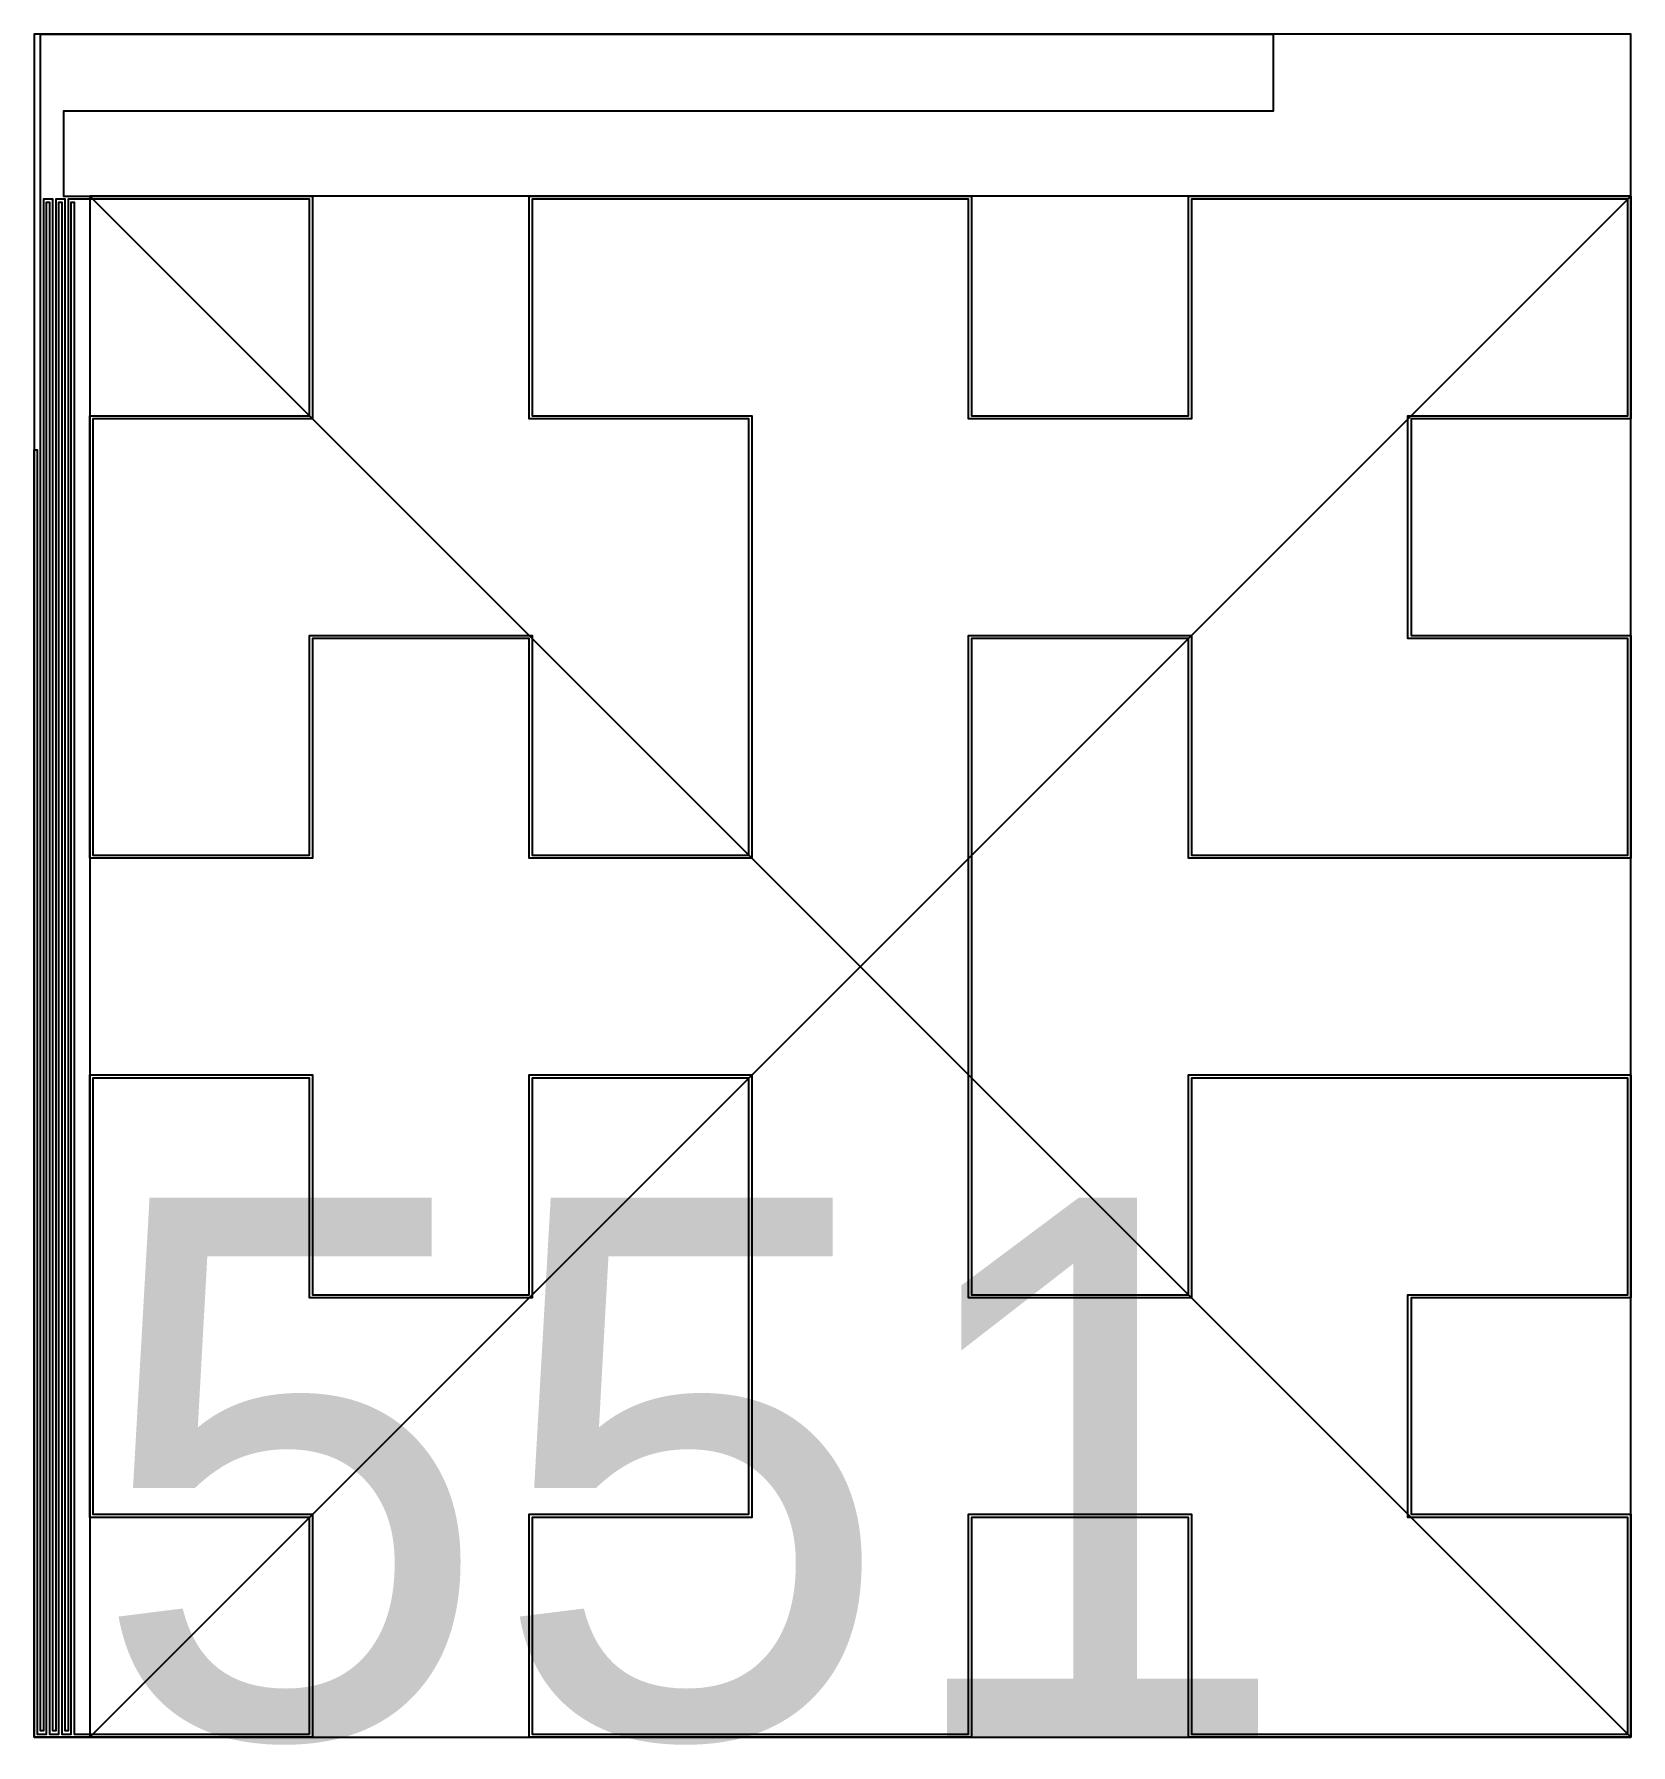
# Model space of a CAD drawing. Header units: metres. Extents: x -536 to 500, y -505 to 605.
import ezdxf

# ---------------------------------------------------------------- set-up
doc = ezdxf.new("R2010")
doc.units = ezdxf.units.M
for name, color, linetype in [('ABSORBER_AREA', 150, 'Continuous'), ('CENTER', 120, 'Continuous'), ('INDEX', 254, 'Continuous'), ('PIXEL', 255, 'Continuous'), ('PIXEL_AREA', 140, 'Continuous')]:
    doc.layers.add(name, color=color, linetype=linetype)

msp = doc.modelspace()

# ---------------------------------------------------------------- linework, layer by layer
at = {"layer": 'ABSORBER_AREA'}
msp.add_lwpolyline([(-500, -500), (500, -500), (500, 500), (-500, 500), (-500, -500)], close=True, dxfattribs=at)
at = {"layer": 'CENTER'}
for points in [[(-500, -500), (500, 500)], [(-500, 500), (500, -500)]]:
    msp.add_lwpolyline(points, close=True, dxfattribs=at)
at = {"layer": 'PIXEL'}
msp.add_lwpolyline([(-357.4, -498), (-357.4, -357.4), (-500, -357.4), (-500, -357.4), (-500, -355.4), (-500, -214.9), (-500, -212.9), (-500, -72.3), (-500, -70.3), (-500, -70.3), (-357.4, -70.3), (-355.4, -70.3), (-355.4, -72.3), (-355.4, -212.9), (-214.9, -212.9), (-214.9, -72.3), (-214.9, -70.3), (-212.9, -70.3), (-72.3, -70.3), (-70.3, -70.3), (-70.3, -70.3), (-70.3, -212.9), (-70.3, -214.9), (-70.3, -355.4), (-70.3, -357.4), (-70.3, -357.4), (-212.9, -357.4), (-212.9, -498), (-72.3, -498), (-70.3, -498), (70.3, -498), (70.3, -357.4), (70.3, -355.4), (72.3, -355.4), (212.9, -355.4), (214.9, -355.4), (214.9, -355.4), (214.9, -357.4), (214.9, -357.4), (214.9, -498), (355.4, -498), (357.4, -498), (498, -498), (498, -357.4), (355.4, -357.4), (355.4, -355.4), (355.4, -355.4), (355.4, -214.9), (355.4, -212.9), (357.4, -212.9), (498, -212.9), (498, -72.3), (357.4, -72.3), (355.4, -72.3), (214.9, -72.3), (214.9, -212.9), (214.9, -214.9), (212.9, -214.9), (72.3, -214.9), (70.3, -214.9), (70.3, -214.9), (70.3, -212.9), (70.3, -212.9), (70.3, -72.3), (70.3, -70.3), (70.3, 70.3), (70.3, 72.3), (70.3, 212.9), (70.3, 214.9), (70.3, 214.9), (72.3, 214.9), (72.3, 214.9), (212.9, 214.9), (214.9, 214.9), (214.9, 214.9), (214.9, 212.9), (214.9, 212.9), (214.9, 72.3), (355.4, 72.3), (357.4, 72.3), (498, 72.3), (498, 212.9), (357.4, 212.9), (355.4, 212.9), (355.4, 212.9), (355.4, 214.9), (355.4, 214.9), (355.4, 355.4), (355.4, 357.4), (355.4, 357.4), (357.4, 357.4), (357.4, 357.4), (498, 357.4), (498, 498), (357.4, 498), (355.4, 498), (214.9, 498), (214.9, 357.4), (214.9, 355.4), (214.9, 355.4), (212.9, 355.4), (212.9, 355.4), (72.3, 355.4), (70.3, 355.4), (70.3, 355.4), (70.3, 357.4), (70.3, 357.4), (70.3, 498), (-70.3, 498), (-72.3, 498), (-212.9, 498), (-212.9, 357.4), (-72.3, 357.4), (-70.3, 357.4), (-70.3, 355.4), (-70.3, 214.9), (-70.3, 212.9), (-70.3, 72.3), (-70.3, 70.3), (-70.3, 70.3), (-72.3, 70.3), (-72.3, 70.3), (-212.9, 70.3), (-214.9, 70.3), (-214.9, 72.3), (-214.9, 212.9), (-355.4, 212.9), (-355.4, 72.3), (-355.4, 70.3), (-355.4, 70.3), (-357.4, 70.3), (-357.4, 70.3), (-498, 70.3), (-500, 70.3), (-500, 72.3), (-500, 212.9), (-500, 214.9), (-500, 355.4), (-500, 357.4), (-500, 357.4), (-498, 357.4), (-498, 357.4), (-357.4, 357.4), (-357.4, 498), (-498, 498), (-500, 498), (-500, 498), (-501, 498), (-510, 498), (-514, 498), (-514, -496), (-516, -496), (-516, 498), (-522, 498), (-522, -496), (-524, -496), (-524, 498), (-530, 498), (-530, -496), (-532, -496), (-532, 498), (-532, 500), (-532, 555), (-532, 605), (268, 605), (268, 555), (-517, 555), (-517, 500), (-510, 500), (-501, 500), (-500, 500), (-500, 500), (-498, 500), (-357.4, 500), (-357.4, 500), (-355.4, 500), (-355.4, 500), (-355.4, 498), (-355.4, 357.4), (-355.4, 355.4), (-357.4, 355.4), (-498, 355.4), (-498, 214.9), (-498, 212.9), (-498, 72.3), (-357.4, 72.3), (-357.4, 214.9), (-357.4, 214.9), (-355.4, 214.9), (-214.9, 214.9), (-214.9, 214.9), (-212.9, 214.9), (-212.9, 214.9), (-212.9, 212.9), (-212.9, 72.3), (-72.3, 72.3), (-72.3, 212.9), (-72.3, 214.9), (-72.3, 355.4), (-212.9, 355.4), (-212.9, 355.4), (-214.9, 355.4), (-214.9, 355.4), (-214.9, 357.4), (-214.9, 498), (-214.9, 500), (-212.9, 500), (-72.3, 500), (-70.3, 500), (70.3, 500), (70.3, 500), (72.3, 500), (72.3, 500), (72.3, 498), (72.3, 357.4), (212.9, 357.4), (212.9, 498), (212.9, 498), (212.9, 500), (212.9, 500), (214.9, 500), (355.4, 500), (357.4, 500), (498, 500), (498, 500), (500, 500), (500, 500), (500, 498), (500, 357.4), (500, 355.4), (498, 355.4), (357.4, 355.4), (357.4, 214.9), (498, 214.9), (498, 214.9), (500, 214.9), (500, 214.9), (500, 212.9), (500, 72.3), (500, 70.3), (498, 70.3), (357.4, 70.3), (355.4, 70.3), (214.9, 70.3), (214.9, 70.3), (212.9, 70.3), (212.9, 70.3), (212.9, 72.3), (212.9, 212.9), (72.3, 212.9), (72.3, 72.3), (72.3, 70.3), (72.3, -70.3), (72.3, -72.3), (72.3, -212.9), (212.9, -212.9), (212.9, -72.3), (212.9, -72.3), (212.9, -70.3), (212.9, -70.3), (214.9, -70.3), (355.4, -70.3), (357.4, -70.3), (498, -70.3), (500, -70.3), (500, -72.3), (500, -212.9), (500, -214.9), (498, -214.9), (357.4, -214.9), (357.4, -355.4), (498, -355.4), (500, -355.4), (500, -357.4), (500, -498), (500, -500), (498, -500), (357.4, -500), (355.4, -500), (214.9, -500), (212.9, -500), (212.9, -498), (212.9, -357.4), (72.3, -357.4), (72.3, -498), (72.3, -498), (72.3, -500), (72.3, -500), (70.3, -500), (-70.3, -500), (-72.3, -500), (-212.9, -500), (-214.9, -500), (-214.9, -498), (-214.9, -357.4), (-214.9, -355.4), (-212.9, -355.4), (-72.3, -355.4), (-72.3, -214.9), (-72.3, -212.9), (-72.3, -72.3), (-212.9, -72.3), (-212.9, -212.9), (-212.9, -214.9), (-214.9, -214.9), (-355.4, -214.9), (-357.4, -214.9), (-357.4, -214.9), (-357.4, -72.3), (-498, -72.3), (-498, -212.9), (-498, -214.9), (-498, -355.4), (-357.4, -355.4), (-355.4, -355.4), (-355.4, -357.4), (-355.4, -498), (-355.4, -500), (-357.4, -500), (-498, -500), (-500, -500), (-501, -500), (-510, -500), (-536, -500), (-536, -498), (-536, 335.3), (-534, 335.3), (-534, -498), (-528, -498), (-528, 496), (-526, 496), (-526, -498), (-520, -498), (-520, 496), (-518, 496), (-518, -498), (-512, -498), (-512, 496), (-510, 496), (-510, -498), (-501, -498), (-500, -498), (-498, -498), (-357.4, -498)], close=True, dxfattribs=at)
at = {"layer": 'PIXEL_AREA'}
msp.add_lwpolyline([(-536, -500), (500, -500), (500, 605), (-536, 605), (-536, -500)], close=True, dxfattribs=at)

# ---------------------------------------------------------------- texts
at = {"layer": 'INDEX'}
msp.add_text('551', height=350, dxfattribs=at).set_placement((-500, -500))

doc.saveas('drawing.dxf')
